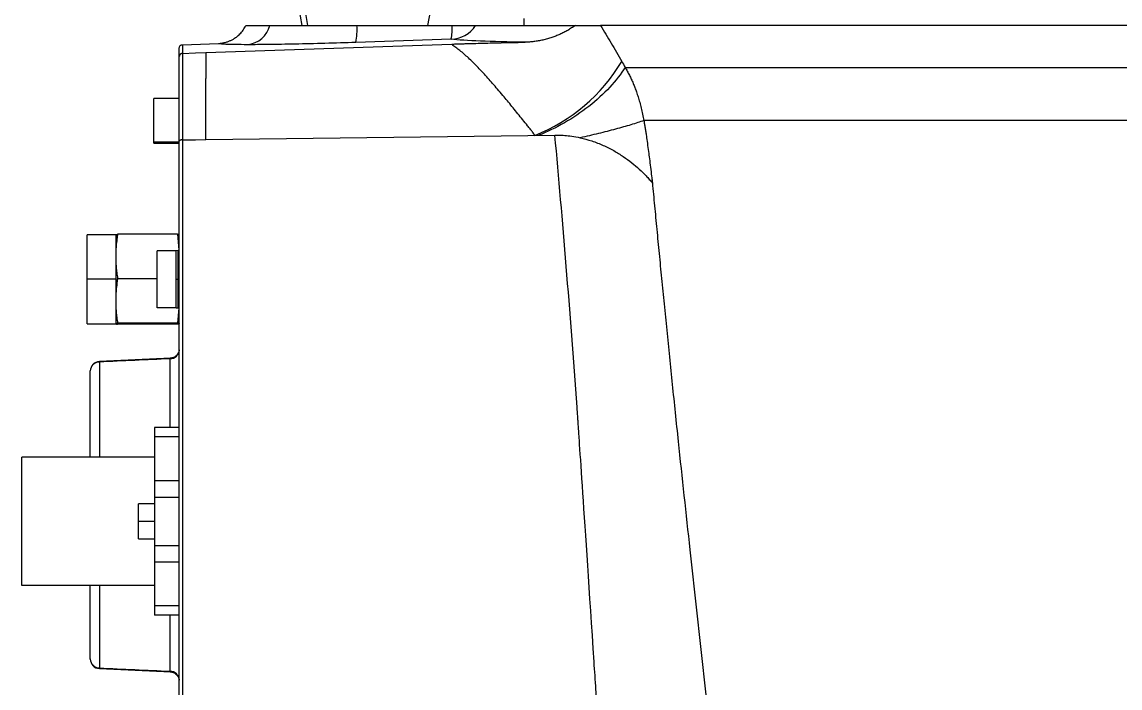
# Model space of a CAD drawing. Header units: millimetres. Extents: x -193 to 542, y 0 to 978.
# Drawn here: x -188.9 to -16.2, y 114.7 to 219.5 of the extents above; entities that cross this region are included whole.
import ezdxf

# ---------------------------------------------------------------- set-up
doc = ezdxf.new("R2010")
doc.units = ezdxf.units.MM

msp = doc.modelspace()

# ---------------------------------------------------------------- linework, layer by layer
at = {"color": 7, "linetype": 'Continuous', "lineweight": 25}
for p, q in [((-146, 225), (-144.9, 219)), ((-143.96, 219), (-144.95, 225)), ((-125.1, 219), (-124, 225)), ((-110, 220.1), (-110, 219)), ((-121.28, 219), (-117.6, 219)), ((119.07, 219), (-97.92, 219)), ((-163.72, 215.97), (-158.05, 216.17)), ((-163.72, 215.97), (-163.72, 214.6)), ((-160, 214.73), (-121.32, 216.07)), ((-121.46, 216.82), (-136.44, 216.33)), ((-164.2, 214.1), (-164.2, 215.48)), ((-94.07, 212.4), (119.07, 212.4)), ((-164.2, 207.5), (-168.2, 207.5)), ((-168.2, 200.5), (-168.2, 207.5)), ((118.78, 204.03), (-91.12, 204.03)), ((-164.2, 200.65), (-168.2, 200.65)), ((-168.2, 200.5), (-164.2, 200.5)), ((-164.2, 15.56), (-164.2, 200.81)), ((-163.72, 200.99), (-163.72, 15.56)), ((-160, 201.04), (-105.12, 201.74)), ((-174.2, 186.06), (-178.7, 186.06)), ((-178.7, 172.06), (-178.7, 186.06)), ((-174.2, 186.06), (-174.2, 172.06)), ((-164.49, 186.13), (-173.91, 186.13)), ((-164.49, 186.13), (-164.28, 183.62)), ((-167.7, 174.58), (-167.7, 183.54)), ((-164.7, 183.54), (-167.7, 183.54)), ((-164.39, 183.56), (-164.7, 183.54)), ((-164.7, 174.58), (-164.7, 183.54)), ((-164.39, 174.57), (-164.39, 183.56)), ((-174.2, 179.06), (-178.7, 179.06)), ((-173.91, 179.19), (-167.7, 179.19)), ((-164.7, 179.06), (-164.2, 179.06)), ((-164.7, 174.58), (-167.7, 174.58)), ((-164.7, 174.58), (-164.39, 174.57)), ((-164.29, 174.51), (-164.49, 172.13)), ((-178.7, 172.06), (-174.2, 172.06)), ((-164.49, 172.13), (-173.91, 172.13)), ((-164.49, 172), (-173.91, 172)), ((-165.55, 166.63), (-176.77, 166.12)), ((-176.75, 166.04), (-176.75, 151.06)), ((-165.65, 155.71), (-165.65, 166.55)), ((-165.63, 166.62), (-165.64, 166.62)), ((-178.2, 151.06), (-178.2, 164.62)), ((-168.1, 155.71), (-168.1, 126.21)), ((-164.2, 155.71), (-168.1, 155.71)), ((-164.2, 154.28), (-168.1, 154.28)), ((-188.95, 130.86), (-188.95, 151.06)), ((-168.1, 151.06), (-188.95, 151.06)), ((-164.2, 147.36), (-168.1, 147.36)), ((-168.1, 143.71), (-170.6, 143.71)), ((-170.6, 138.21), (-170.6, 143.71)), ((-168.1, 144.79), (-164.2, 144.79)), ((-168.1, 140.96), (-170.6, 140.96)), ((-170.6, 138.21), (-168.1, 138.21)), ((-164.2, 137.13), (-168.1, 137.13)), ((-164.2, 134.55), (-168.1, 134.55)), ((-168.1, 130.86), (-188.95, 130.86)), ((-178.2, 119.29), (-178.2, 130.86)), ((-176.75, 130.86), (-176.75, 117.88)), ((-164.2, 127.64), (-168.1, 127.64)), ((-164.2, 126.21), (-168.1, 126.21)), ((-165.65, 117.37), (-165.65, 126.21)), ((-176.77, 117.79), (-165.55, 117.29))]:
    msp.add_line(p, q, dxfattribs=at)
at = {"color": 7, "linetype": 'Continuous', "lineweight": 25, "flags": 128}
for points in [[(-163.72, 214.6), (-161.64, 214.67), (-160, 214.73)], [(-163.72, 200.99), (-161.64, 201.02), (-160, 201.04)]]:
    msp.add_lwpolyline(points, dxfattribs=at)
at = {"color": 7, "linetype": 'Continuous', "lineweight": 25}
for centre, radius, start, end in [((-153.93, 220.09), 4.14, 276.872, 344.7965), ((-145.37, 218.29), 9.14, 347.6046, 4.4655), ((-121.67, 221.72), 4.91, 272.4938, 326.2677), ((-128.17, 218.48), 6.91, 346.1086, 4.2924), ((-118.58, 227.66), 27.93, 291.6483, 329.1782), ((-164.4, 183.76), 0.2, 272, 0), ((-164.4, 174.37), 0.2, 0, 88), ((-165.66, 168.01), 1.46, 270.428, 358.4874), ((-176.7, 164.62), 1.5, 92.6111, 180), ((-176.75, 164.58), 1.45, 90.2592, 178.315), ((-177.01, 166.03), 0.256, 0.616, 20.3533), ((-176.75, 119.34), 1.45, 181.685, 269.7408), ((-176.7, 119.29), 1.5, 180, 267.3889), ((-177.01, 117.88), 0.256, 339.6467, 359.384), ((-165.66, 115.91), 1.46, 1.5126, 89.572)]:
    msp.add_arc(centre, radius, start, end, dxfattribs=at)
for points, knots in [([(-158.05, 216.17), (-157.97, 216.18), (-157.82, 216.18), (-157.59, 216.21), (-157.37, 216.24), (-157.14, 216.29), (-156.92, 216.34), (-156.7, 216.4), (-156.49, 216.48), (-156.28, 216.56), (-156.07, 216.65), (-155.87, 216.76), (-155.68, 216.86), (-155.46, 217), (-155.2, 217.18), (-154.92, 217.41), (-154.65, 217.67), (-154.39, 217.95), (-154.14, 218.27), (-153.91, 218.62), (-153.78, 218.87), (-153.72, 219)], [0, 0, 0, 0, 0.041817, 0.083776, 0.125826, 0.167915, 0.20999, 0.251997, 0.293885, 0.335601, 0.377094, 0.418314, 0.459214, 0.499746, 0.562896, 0.629167, 0.698397, 0.770377, 0.844849, 0.921507, 1, 1, 1, 1]), ([(-153.72, 219), (-153.72, 219), (-153.71, 219), (-153.69, 219), (-153.66, 219), (-153.63, 219), (-153.58, 219), (-153.52, 219), (-153.4, 219), (-153.16, 219), (-152.74, 219), (-152.2, 219), (-151.66, 219), (-151.18, 219), (-150.79, 219), (-150.38, 219), (-150.08, 219), (-149.93, 219)], [0, 0, 0, 0, 0.035768, 0.071488, 0.107179, 0.142859, 0.178547, 0.214259, 0.250015, 0.374976, 0.499971, 0.625145, 0.750373, 0.812816, 0.87517, 0.937532, 1, 1, 1, 1]), ([(-149.93, 219), (-149.84, 219), (-149.66, 219), (-149.38, 219), (-149.09, 219), (-148.8, 219), (-148.49, 219), (-148.18, 219), (-147.86, 219), (-147.54, 219), (-146.81, 219), (-145.64, 219), (-143.93, 219), (-142.12, 219), (-140.61, 219), (-139.45, 219), (-138.66, 219), (-137.86, 219), (-137.06, 219), (-136.53, 219), (-136.26, 219)], [0, 0, 0, 0, 0.027824, 0.055597, 0.083334, 0.11105, 0.138761, 0.166482, 0.19423, 0.222018, 0.249864, 0.374781, 0.499825, 0.624178, 0.748685, 0.798993, 0.849189, 0.899362, 0.949602, 1, 1, 1, 1]), ([(-117.6, 219), (-117.52, 219), (-117.37, 219), (-117.14, 219), (-116.89, 219), (-116.64, 219), (-116.38, 219), (-116.11, 219), (-115.84, 219), (-115.55, 219), (-115.26, 219), (-114.55, 219), (-113.34, 219), (-111.47, 219), (-109.39, 219), (-107.56, 219), (-106.11, 219), (-105.1, 219), (-104.06, 219), (-103, 219), (-102.26, 219), (-101.89, 219)], [0, 0, 0, 0, 0.025072, 0.05013, 0.075174, 0.100208, 0.125233, 0.15025, 0.175262, 0.200271, 0.225277, 0.250284, 0.375279, 0.500162, 0.625226, 0.750223, 0.800207, 0.850161, 0.900102, 0.950043, 1, 1, 1, 1]), ([(-101.89, 219), (-101.99, 218.93), (-102.19, 218.8), (-102.49, 218.6), (-102.79, 218.41), (-103.1, 218.23), (-103.41, 218.06), (-103.72, 217.9), (-104.03, 217.74), (-104.34, 217.6), (-104.65, 217.46), (-104.97, 217.33), (-105.28, 217.22), (-105.72, 217.06), (-106.3, 216.88), (-107.01, 216.7), (-107.72, 216.55), (-108.42, 216.45), (-109.12, 216.38), (-109.57, 216.37), (-109.8, 216.36)], [0, 0, 0, 0, 0.044768, 0.089012, 0.132719, 0.175877, 0.218478, 0.260514, 0.301977, 0.342863, 0.383168, 0.422888, 0.462023, 0.500571, 0.587557, 0.672951, 0.756813, 0.839217, 0.920248, 1, 1, 1, 1]), ([(-101.89, 219), (-101.73, 219), (-101.41, 219), (-100.94, 219), (-100.48, 219), (-100.03, 219), (-99.59, 219), (-99.16, 219), (-98.73, 219), (-98.32, 219), (-98.05, 219), (-97.92, 219)], [0, 0, 0, 0, 0.113074, 0.225613, 0.337634, 0.449158, 0.560204, 0.670791, 0.780939, 0.890669, 1, 1, 1, 1]), ([(-97.92, 219), (-97.37, 218.08), (-96.82, 217.15), (-95.99, 215.74), (-95.71, 215.27), (-95.15, 214.31), (-94.88, 213.83), (-94.6, 213.35)], [0, 0, 0, 0, 0.5, 0.5, 0.75, 0.75, 1, 1, 1, 1]), ([(-164.2, 215.48), (-164.2, 215.53), (-164.19, 215.6), (-164.14, 215.72), (-164.11, 215.77), (-164.01, 215.87), (-163.96, 215.91), (-163.84, 215.96), (-163.78, 215.97), (-163.72, 215.97)], [0, 0, 0, 0, 0.25, 0.25, 0.5, 0.5, 0.75, 0.75, 1, 1, 1, 1]), ([(-153.44, 215.97), (-154.16, 215.97), (-154.83, 215.98), (-155.98, 215.99), (-156.47, 216.01), (-157.26, 216.04), (-157.55, 216.06), (-157.95, 216.11), (-158.05, 216.14), (-158.05, 216.17)], [0, 0, 0, 0, 0.25, 0.25, 0.5, 0.5, 0.75, 0.75, 1, 1, 1, 1]), ([(-136.44, 216.33), (-138.05, 216.27), (-139.68, 216.22), (-142.89, 216.13), (-144.46, 216.1), (-147.43, 216.03), (-148.83, 216.01), (-151.35, 215.98), (-152.47, 215.97), (-153.44, 215.97)], [0, 0, 0, 0, 0.25, 0.25, 0.5, 0.5, 0.75, 0.75, 1, 1, 1, 1]), ([(-109.8, 216.36), (-112.51, 216.4), (-114.86, 216.46), (-118.77, 216.62), (-120.32, 216.71), (-121.46, 216.82)], [0, 0, 0, 0, 0.5, 0.5, 1, 1, 1, 1]), ([(-121.32, 216.07), (-121.22, 216.07), (-121.02, 216.08), (-120.72, 216.09), (-120.41, 216.1), (-120.09, 216.11), (-119.63, 216.12), (-119.01, 216.14), (-118.02, 216.17), (-116.78, 216.2), (-115.33, 216.24), (-113.89, 216.28), (-112.65, 216.3), (-111.58, 216.33), (-110.69, 216.34), (-110.1, 216.36), (-109.8, 216.36)], [0, 0, 0, 0, 0.023928, 0.048477, 0.073667, 0.099513, 0.126031, 0.187114, 0.250642, 0.371705, 0.500272, 0.623134, 0.751084, 0.832564, 0.915514, 1, 1, 1, 1]), ([(-121.15, 215.87), (-121.15, 215.87), (-121.16, 215.88), (-121.16, 215.89), (-121.17, 215.9), (-121.2, 215.93), (-121.25, 215.98), (-121.29, 216.03), (-121.32, 216.07)], [0, 0, 0, 0, 0.0625, 0.0625, 0.125, 0.25, 0.5, 1, 1, 1, 1]), ([(-163.72, 214.6), (-163.74, 214.6), (-163.78, 214.59), (-163.84, 214.58), (-163.9, 214.56), (-163.96, 214.53), (-164.01, 214.49), (-164.07, 214.44), (-164.13, 214.37), (-164.18, 214.26), (-164.19, 214.16), (-164.2, 214.1)], [0, 0, 0, 0, 0.076253, 0.155944, 0.238728, 0.324128, 0.411554, 0.500334, 0.606782, 0.777725, 1, 1, 1, 1]), ([(-163.72, 214.6), (-163.72, 213.79), (-163.72, 212.81), (-163.72, 210.63), (-163.72, 209.44), (-163.72, 205.76), (-163.72, 203.16), (-163.72, 200.99)], [0, 0, 0, 0, 0.25, 0.25, 0.5, 0.5, 1, 1, 1, 1]), ([(-160, 214.73), (-160, 214.18), (-160, 213.55), (-160, 212.17), (-160, 211.43), (-160, 210.64)], [0, 0, 0, 0, 0.5, 0.5, 1, 1, 1, 1]), ([(-108.63, 202.23), (-108.65, 202.25), (-108.71, 202.33), (-108.84, 202.49), (-109.08, 202.79), (-109.54, 203.36), (-110.44, 204.48), (-111.67, 206.01), (-113.18, 207.85), (-114.68, 209.62), (-116.24, 211.39), (-117.51, 212.72), (-118.52, 213.71), (-119.21, 214.34), (-119.88, 214.9), (-120.52, 215.41), (-120.94, 215.72), (-121.15, 215.87)], [0, 0, 0, 0, 0.004406, 0.014783, 0.031269, 0.062529, 0.125033, 0.25001, 0.365843, 0.500044, 0.619991, 0.749747, 0.805697, 0.858687, 0.908714, 0.955802, 1, 1, 1, 1]), ([(-164.2, 200.81), (-164.2, 202.06), (-164.2, 203.28), (-164.2, 205.67), (-164.2, 206.83), (-164.2, 209.09), (-164.2, 210.18), (-164.2, 211.74), (-164.2, 212.24), (-164.2, 213.2), (-164.2, 213.67), (-164.2, 214.1)], [0, 0, 0, 0, 0.25, 0.25, 0.5, 0.5, 0.75, 0.75, 0.875, 0.875, 1, 1, 1, 1]), ([(-94.07, 212.4), (-94.72, 211.38), (-95.53, 210.32), (-97.46, 208.24), (-98.57, 207.22), (-100.99, 205.32), (-102.29, 204.44), (-104.97, 202.9), (-106.33, 202.24), (-107.66, 201.71)], [0, 0, 0, 0, 0.25, 0.25, 0.5, 0.5, 0.75, 0.75, 1, 1, 1, 1]), ([(-94.07, 212.4), (-94.02, 212.3), (-93.9, 212.1), (-93.73, 211.8), (-93.57, 211.49), (-93.4, 211.18), (-93.25, 210.86), (-93.1, 210.54), (-92.95, 210.22), (-92.81, 209.89), (-92.67, 209.56), (-92.53, 209.22), (-92.41, 208.88), (-92.23, 208.39), (-92.02, 207.74), (-91.77, 206.9), (-91.54, 205.99), (-91.32, 205.03), (-91.18, 204.37), (-91.12, 204.03)], [0, 0, 0, 0, 0.0430509, 0.0857799, 0.1282095, 0.1703629, 0.2122636, 0.2539355, 0.295403, 0.336691, 0.3778245, 0.418829, 0.4597302, 0.5005538, 0.5913551, 0.6864101, 0.7860289, 0.8904809, 1, 1, 1, 1]), ([(-91.12, 204.03), (-91.73, 203.82), (-92.42, 203.59), (-93.92, 203.14), (-94.73, 202.9), (-96.45, 202.44), (-97.35, 202.21), (-99.21, 201.76), (-100.17, 201.54), (-101.13, 201.33)], [0, 0, 0, 0, 0.25, 0.25, 0.5, 0.5, 0.75, 0.75, 1, 1, 1, 1]), ([(-91.12, 204.03), (-91.09, 203.85), (-91.02, 203.47), (-90.93, 202.89), (-90.83, 202.26), (-90.71, 201.44), (-90.56, 200.4), (-90.41, 199.21), (-90.24, 197.96), (-90.08, 196.66), (-89.93, 195.49), (-89.83, 194.66), (-89.79, 194.32), (-89.78, 194.23)], [0, 0, 0, 0, 0.055507, 0.115559, 0.180165, 0.249334, 0.36503, 0.498626, 0.614407, 0.747965, 0.894086, 0.972504, 1, 1, 1, 1]), ([(-163.72, 200.99), (-163.74, 200.99), (-163.78, 200.99), (-163.84, 200.98), (-163.9, 200.98), (-163.96, 200.96), (-164.02, 200.95), (-164.07, 200.93), (-164.13, 200.9), (-164.19, 200.86), (-164.2, 200.83), (-164.2, 200.81)], [0, 0, 0, 0, 0.078238, 0.158328, 0.240429, 0.324691, 0.411253, 0.500242, 0.630243, 0.79682, 1, 1, 1, 1]), ([(-105.12, 201.74), (-105.12, 201.74), (-105.11, 201.74), (-105.1, 201.74), (-105.08, 201.74), (-105.03, 201.74), (-104.94, 201.74), (-104.85, 201.74), (-104.68, 201.74), (-104.56, 201.74), (-104.17, 201.73), (-103.88, 201.72), (-103.22, 201.67), (-102.86, 201.63), (-102.04, 201.51), (-101.6, 201.43), (-101.13, 201.33)], [0, 0, 0, 0, 0.007813, 0.007813, 0.015625, 0.03125, 0.0625, 0.125, 0.125, 0.25, 0.25, 0.5, 0.5, 0.75, 0.75, 1, 1, 1, 1]), ([(-91.97, 29.4), (-92.67, 36.39), (-93.67, 47.08), (-94.67, 59), (-95.06, 63.88), (-95.16, 65.1), (-95.18, 65.42), (-95.19, 65.51), (-95.2, 65.56), (-95.2, 65.6), (-95.21, 65.71), (-95.24, 66.16), (-95.39, 68.06), (-96, 75.97), (-96.88, 87.98), (-97.82, 101.77), (-98.25, 108.2), (-98.4, 110.54), (-98.42, 110.78), (-98.43, 110.89), (-98.43, 110.94), (-98.43, 110.98), (-98.43, 110.99), (-98.46, 111.41), (-98.54, 112.57), (-98.71, 115.23), (-99.63, 129.1), (-100.58, 143.49), (-101.18, 152.41), (-101.37, 155.22), (-101.43, 156.09), (-101.45, 156.35), (-101.45, 156.38), (-101.45, 156.39), (-101.45, 156.39), (-101.45, 156.4), (-101.45, 156.4), (-101.46, 156.53), (-101.49, 156.89), (-101.55, 157.73), (-102.69, 173.76), (-103.89, 188.48), (-105.12, 201.74)], [0, 0, 0, 0, 0.125, 0.1875, 0.203125, 0.207031, 0.208008, 0.208496, 0.208496, 0.208984, 0.208984, 0.210937, 0.21875, 0.25, 0.375, 0.4375, 0.46875, 0.470703, 0.47168, 0.472168, 0.472412, 0.472412, 0.472656, 0.472656, 0.476562, 0.484375, 0.5, 0.625, 0.6875, 0.71875, 0.734375, 0.735352, 0.73584, 0.736084, 0.736206, 0.736206, 0.736328, 0.736328, 0.738281, 0.742187, 0.75, 1, 1, 1, 1]), ([(-101.13, 201.33), (-100.54, 201.2), (-99.92, 201.03), (-98.69, 200.62), (-98.09, 200.39), (-96.93, 199.87), (-96.38, 199.59), (-95.33, 199), (-94.83, 198.69), (-93.43, 197.73), (-92.59, 197.06), (-91.46, 196.02), (-91.1, 195.67), (-90.59, 195.14), (-90.43, 194.96), (-90.19, 194.69), (-90.11, 194.61), (-89.99, 194.47), (-89.95, 194.42), (-89.89, 194.36), (-89.87, 194.33), (-89.84, 194.3), (-89.82, 194.28), (-89.8, 194.26), (-89.79, 194.25), (-89.79, 194.24), (-89.78, 194.23), (-89.78, 194.23), (-89.78, 194.23)], [0, 0, 0, 0, 0.125, 0.125, 0.25, 0.25, 0.375, 0.375, 0.5, 0.5, 0.75, 0.75, 0.875, 0.875, 0.9375, 0.9375, 0.96875, 0.96875, 0.984375, 0.984375, 0.992188, 0.992188, 0.996094, 0.998047, 0.998047, 0.999023, 0.999023, 1, 1, 1, 1]), ([(-89.78, 194.23), (-89.67, 193.02), (-89.44, 190.59), (-89.09, 186.88), (-88.72, 183.07), (-88.34, 179.15), (-87.95, 175.13), (-87.53, 171.02), (-87.1, 166.79), (-86.66, 162.47), (-86.2, 158.04), (-85.29, 149.37), (-83.69, 134.56), (-81.74, 116.83), (-80.01, 101.08), (-78.79, 89.96), (-77.82, 81.03), (-77.09, 74.29), (-76.34, 67.33), (-75.5, 59.41), (-74.51, 49.78), (-73.53, 40.07), (-72.89, 33.57), (-72.57, 30.32)], [0, 0, 0, 0, 0.021974, 0.044576, 0.067808, 0.091669, 0.116158, 0.141277, 0.167026, 0.193403, 0.22041, 0.248046, 0.352148, 0.491467, 0.572719, 0.640601, 0.695117, 0.736266, 0.764051, 0.822427, 0.88121, 0.940401, 1, 1, 1, 1]), ([(-173.91, 186.13), (-173.94, 185.95), (-173.99, 185.6), (-174.05, 185.09), (-174.11, 184.58), (-174.15, 184.09), (-174.18, 183.6), (-174.2, 183.13), (-174.2, 182.81), (-174.2, 182.66)], [0, 0, 0, 0, 0.152338, 0.301436, 0.447338, 0.590092, 0.72975, 0.866367, 1, 1, 1, 1]), ([(-174.2, 186.06), (-174.2, 186.06), (-174.2, 186.07), (-174.18, 186.08), (-174.16, 186.08), (-174.13, 186.09), (-174.09, 186.1), (-174.04, 186.11), (-173.98, 186.12), (-173.93, 186.12), (-173.91, 186.13)], [0, 0, 0, 0, 0.116767, 0.235813, 0.357176, 0.480895, 0.607004, 0.735537, 0.866526, 1, 1, 1, 1]), ([(-164.2, 186.06), (-164.2, 186.06), (-164.2, 186.07), (-164.22, 186.08), (-164.24, 186.09), (-164.29, 186.1), (-164.36, 186.11), (-164.45, 186.12), (-164.49, 186.13)], [0, 0, 0, 0, 0.124717, 0.248785, 0.373482, 0.500028, 0.746295, 1, 1, 1, 1]), ([(-174.2, 182.66), (-174.2, 182.52), (-174.2, 182.25), (-174.18, 181.84), (-174.16, 181.42), (-174.13, 180.99), (-174.09, 180.55), (-174.04, 180.1), (-173.98, 179.65), (-173.93, 179.35), (-173.91, 179.19)], [0, 0, 0, 0, 0.116767, 0.235813, 0.357176, 0.480895, 0.607004, 0.735537, 0.866526, 1, 1, 1, 1]), ([(-173.91, 179.19), (-173.94, 179.01), (-173.99, 178.66), (-174.05, 178.14), (-174.11, 177.62), (-174.15, 177.12), (-174.18, 176.62), (-174.2, 176.14), (-174.2, 175.82), (-174.2, 175.66)], [0, 0, 0, 0, 0.152338, 0.301436, 0.447338, 0.590092, 0.72975, 0.866367, 1, 1, 1, 1]), ([(-174.2, 175.66), (-174.2, 175.52), (-174.2, 175.24), (-174.18, 174.82), (-174.16, 174.39), (-174.13, 173.95), (-174.09, 173.51), (-174.04, 173.06), (-173.98, 172.59), (-173.93, 172.28), (-173.91, 172.13)], [0, 0, 0, 0, 0.116767, 0.235813, 0.357176, 0.480895, 0.607004, 0.735537, 0.866526, 1, 1, 1, 1]), ([(-173.91, 172.13), (-173.94, 172.13), (-173.99, 172.12), (-174.05, 172.11), (-174.11, 172.1), (-174.15, 172.09), (-174.18, 172.08), (-174.2, 172.07), (-174.2, 172.07), (-174.2, 172.06)], [0, 0, 0, 0, 0.152338, 0.301436, 0.447338, 0.590092, 0.72975, 0.866367, 1, 1, 1, 1]), ([(-174.2, 172.06), (-174.2, 172.06), (-174.2, 172.06), (-174.18, 172.05), (-174.16, 172.04), (-174.13, 172.03), (-174.09, 172.02), (-174.04, 172.01), (-173.98, 172.01), (-173.93, 172), (-173.91, 172)], [0, 0, 0, 0, 0.116767, 0.235813, 0.357176, 0.480895, 0.607004, 0.735537, 0.866526, 1, 1, 1, 1]), ([(-164.49, 172.13), (-164.47, 172.13), (-164.42, 172.12), (-164.37, 172.11), (-164.32, 172.1), (-164.28, 172.1), (-164.24, 172.09), (-164.22, 172.08), (-164.2, 172.07), (-164.2, 172.07), (-164.2, 172.06)], [0, 0, 0, 0, 0.128103, 0.253688, 0.377402, 0.499979, 0.626054, 0.751165, 0.875701, 1, 1, 1, 1]), ([(-164.2, 172.06), (-164.2, 172.06), (-164.2, 172.06), (-164.22, 172.05), (-164.24, 172.04), (-164.29, 172.03), (-164.36, 172.01), (-164.45, 172), (-164.49, 172)], [0, 0, 0, 0, 0.124717, 0.248785, 0.373482, 0.500028, 0.746295, 1, 1, 1, 1]), ([(-164.2, 167.97), (-164.2, 167.92), (-164.21, 167.83), (-164.28, 167.6), (-164.41, 167.34), (-164.6, 167.08), (-164.83, 166.88), (-165.17, 166.69), (-165.45, 166.65), (-165.63, 166.63)], [0, 0, 0, 0, 0.167888, 0.319234, 0.451726, 0.569718, 0.682117, 0.792016, 1, 1, 1, 1]), ([(-165.65, 166.55), (-165.64, 166.58), (-165.64, 166.62), (-165.63, 166.62), (-165.63, 166.62)], [0, 0, 0, 0, 0.665645, 1, 1, 1, 1]), ([(-164.31, 167.44), (-164.32, 167.44), (-164.35, 167.45), (-164.42, 167.35), (-164.5, 167.21), (-164.6, 167.06), (-164.72, 166.93), (-164.85, 166.83), (-164.98, 166.75), (-165.25, 166.65), (-165.46, 166.64), (-165.63, 166.63)], [0, 0, 0, 0, 0.153916, 0.302518, 0.416129, 0.502127, 0.570705, 0.63075, 0.688692, 0.747853, 1, 1, 1, 1]), ([(-165.63, 117.3), (-165.63, 117.29), (-165.64, 117.29), (-165.64, 117.34), (-165.65, 117.37)], [0, 0, 0, 0, 0.444622, 1, 1, 1, 1]), ([(-165.63, 117.29), (-165.52, 117.28), (-165.3, 117.25), (-165, 117.14), (-164.76, 117), (-164.66, 116.95), (-164.62, 116.92)], [0, 0, 0, 0, 0.252347, 0.509997, 0.77976, 1, 1, 1, 1]), ([(-165.63, 117.29), (-165.45, 117.26), (-165.17, 117.22), (-164.83, 117.03), (-164.6, 116.83), (-164.42, 116.6), (-164.29, 116.36), (-164.21, 116.13), (-164.2, 116.01), (-164.2, 115.95)], [0, 0, 0, 0, 0.218247, 0.335338, 0.457231, 0.58467, 0.717944, 0.856789, 1, 1, 1, 1])]:
    msp.add_open_spline(points, degree=3, knots=knots, dxfattribs=at)
for points in [[(-136.26, 219), (-131.1, 219), (-126.09, 219), (-121.28, 219)], [(-94.6, 213.35), (-94.42, 213.04), (-94.24, 212.73), (-94.07, 212.4)], [(-160, 208.41), (-160, 209.18), (-160, 209.92), (-160, 210.64)], [(-160, 201.04), (-160, 203.25), (-160, 205.91), (-160, 208.41)], [(-108.28, 201.7), (-108.39, 201.88), (-108.51, 202.05), (-108.63, 202.23)], [(-165.65, 166.55), (-169.35, 166.38), (-173.05, 166.21), (-176.75, 166.04)], [(-176.75, 117.88), (-173.05, 117.71), (-169.35, 117.54), (-165.65, 117.37)]]:
    msp.add_open_spline(points, degree=3, dxfattribs=at)

doc.saveas('drawing.dxf')
